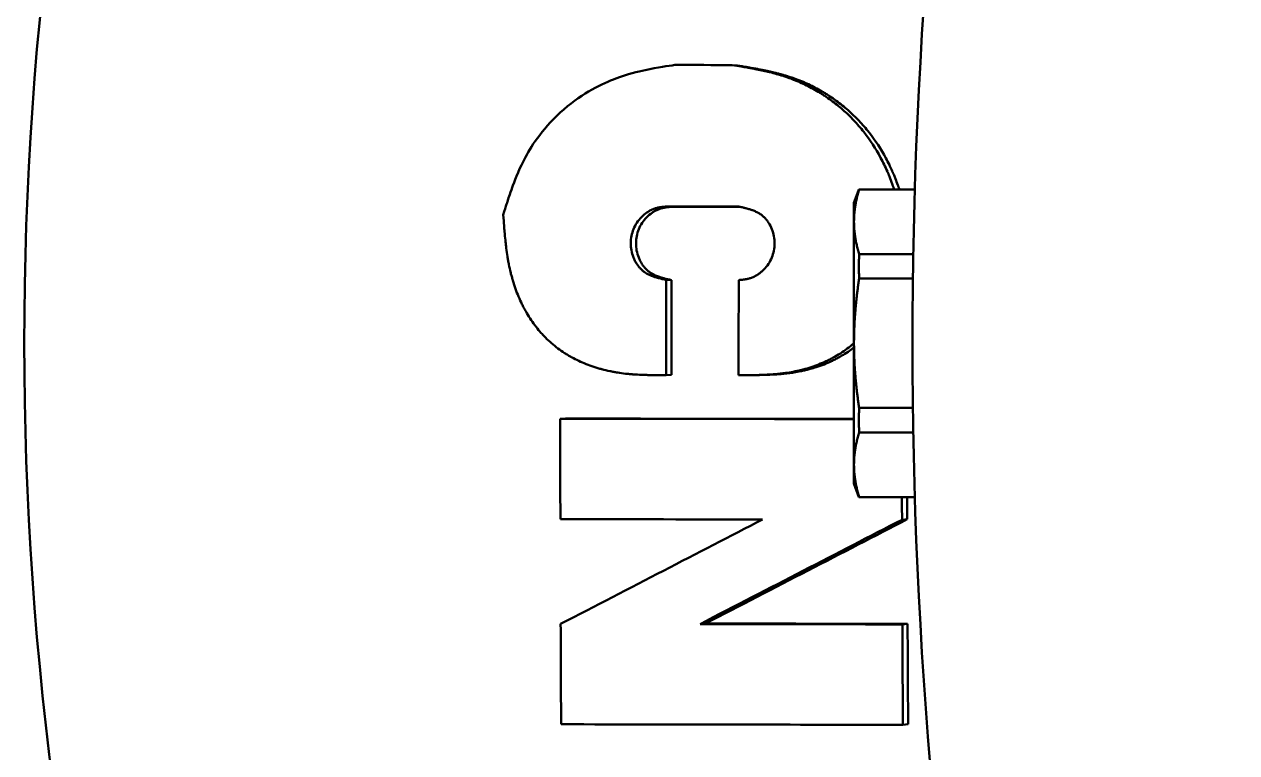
# Model space of a CAD drawing. Header units: millimetres. Extents: x 1510 to 10524, y 7125 to 13164.
# Drawn here: x 4993.7 to 4998.89, y 10937.43 to 10940.55 of the extents above; entities that cross this region are included whole.
import ezdxf

# ---------------------------------------------------------------- set-up
doc = ezdxf.new("R2010")
doc.units = ezdxf.units.MM
doc.header["$LTSCALE"] = 4
doc.layers.add('Visible (ISO)', color=7, linetype='Continuous', lineweight=50)

msp = doc.modelspace()

# ---------------------------------------------------------------- linework, layer by layer
at = {"layer": 'Visible (ISO)'}
for p, q in [((4996.7503, 10940.3692), (4996.7279, 10940.3715)), ((4997.2488, 10939.7814), (4997.2699, 10939.8393)), ((4997.2709, 10939.8393), (4997.2699, 10939.8393)), ((4997.509, 10939.8393), (4997.2709, 10939.8393)), ((4997.2488, 10939.7011), (4997.2488, 10939.7814)), ((4996.4694, 10939.7652), (4996.447, 10939.7663)), ((4997.2488, 10939.1814), (4997.2488, 10939.7011)), ((4997.2709, 10939.5629), (4997.5023, 10939.5629)), ((4996.4684, 10939.4517), (4996.446, 10939.4522)), ((4997.5006, 10939.4579), (4997.2709, 10939.4579)), ((4997.2488, 10938.6618), (4997.2488, 10939.1814)), ((4996.4678, 10939.0457), (4996.4453, 10939.0454)), ((4997.2709, 10938.905), (4997.5006, 10938.905)), ((4996.0146, 10938.8593), (4995.9921, 10938.8587)), ((4997.5023, 10938.8), (4997.2709, 10938.8)), ((4997.2488, 10938.5814), (4997.2488, 10938.6618)), ((4997.2488, 10938.5814), (4997.2699, 10938.5236)), ((4997.2699, 10938.5236), (4997.2709, 10938.5236)), ((4997.2709, 10938.5236), (4997.509, 10938.5236)), ((4997.4767, 10938.4283), (4997.4543, 10938.4267)), ((4996.6127, 10937.9826), (4996.5903, 10937.9802)), ((4997.4782, 10937.9813), (4997.4558, 10937.9788)), ((4997.4804, 10937.5525), (4997.4582, 10937.5492))]:
    msp.add_line(p, q, dxfattribs=at)
for centre, radius, start, end in [((5008.1988, 10939.1814), 14.5, 147.76905, 212.23095), ((5018.8488, 10939.1814), 21.35, 159.22944, 200.77056)]:
    msp.add_arc(centre, radius, start, end, dxfattribs=at)
for centre, major_axis, ratio, start_param, end_param in [((5008.64, 10939.1808), (-0.0739, -52.2457), 0.233408, 4.707525, 4.715311), ((5008.219, 10939.1814), (-0.0738, -52.1477), 0.225343, 4.707526, 4.715311), ((5008.6042, 10939.1809), (0.072, 50.8685), 0.232933, 1.565801, 1.573798), ((5008.6364, 10939.1818), (0.0767, 54.4178), 0.232351, 1.577061, 1.584959), ((5008.6503, 10939.1821), (-0.0678, -47.9417), 0.233541, 4.726454, 4.728476), ((5008.231, 10939.1827), (-0.0677, -47.8439), 0.224784, 4.726482, 4.728475)]:
    msp.add_ellipse(centre, major_axis=major_axis, ratio=ratio, start_param=start_param, end_param=end_param, dxfattribs=at)
for points, knots in [([(4995.7482, 10939.7307), (4995.7605, 10939.7702), (4995.767, 10939.7902), (4995.77, 10939.7995), (4995.781, 10939.8326), (4995.8008, 10939.8868), (4995.8187, 10939.9323), (4995.8723, 10940.0311), (4995.9217, 10940.108), (4996.0902, 10940.2536), (4996.1717, 10940.2922), (4996.2812, 10940.3335), (4996.3236, 10940.3433), (4996.4091, 10940.3612), (4996.4555, 10940.3677), (4996.4823, 10940.3718)], [-0.3578187, -0.3578187, -0.3578187, -0.3578187, -0.3306886, -0.3306886, -0.2923676, -0.2923676, -0.2443996, -0.2443996, -0.1870218, -0.1870218, -0.1313364, -0.1313364, -0.0834036, -0.0834036, -0.000001, -0.000001, -0.000001, -0.000001]), ([(4996.7279, 10940.3715), (4996.756, 10940.3669), (4996.7773, 10940.3633), (4996.7918, 10940.3607), (4996.792, 10940.3607), (4996.7925, 10940.3606), (4996.7929, 10940.3605), (4996.7933, 10940.3605), (4996.7936, 10940.3604), (4996.794, 10940.3603), (4996.7947, 10940.3602), (4996.7954, 10940.3601), (4996.7962, 10940.36), (4996.7976, 10940.3597), (4996.7991, 10940.3594), (4996.8005, 10940.3592), (4996.8034, 10940.3587), (4996.8062, 10940.3581), (4996.809, 10940.3576), (4996.8146, 10940.3566), (4996.82, 10940.3556), (4996.8253, 10940.3545), (4996.8359, 10940.3525), (4996.8458, 10940.3505), (4996.8552, 10940.3485), (4996.8555, 10940.3484), (4996.8559, 10940.3483), (4996.8563, 10940.3482), (4996.8566, 10940.3482), (4996.857, 10940.3481), (4996.8573, 10940.348), (4996.858, 10940.3479), (4996.8587, 10940.3477), (4996.8594, 10940.3475), (4996.8608, 10940.3472), (4996.8622, 10940.3469), (4996.8635, 10940.3466), (4996.8663, 10940.346), (4996.869, 10940.3454), (4996.8717, 10940.3448), (4996.8771, 10940.3435), (4996.8825, 10940.3423), (4996.8877, 10940.341), (4996.8981, 10940.3385), (4996.9081, 10940.3358), (4996.9178, 10940.3331), (4996.9184, 10940.333), (4996.9191, 10940.3327), (4996.9198, 10940.3326), (4996.9205, 10940.3324), (4996.9212, 10940.3322), (4996.9218, 10940.332), (4996.9232, 10940.3316), (4996.9245, 10940.3312), (4996.9258, 10940.3308), (4996.9285, 10940.3301), (4996.9311, 10940.3293), (4996.9337, 10940.3285), (4996.939, 10940.3269), (4996.9442, 10940.3253), (4996.9493, 10940.3236), (4996.9595, 10940.3203), (4996.9694, 10940.3168), (4996.9791, 10940.3132), (4996.9803, 10940.3128), (4996.9817, 10940.3123), (4996.9829, 10940.3118), (4996.9842, 10940.3113), (4996.9855, 10940.3108), (4996.9867, 10940.3103), (4996.9893, 10940.3093), (4996.9918, 10940.3083), (4996.9943, 10940.3073), (4996.9993, 10940.3053), (4997.0044, 10940.3033), (4997.0093, 10940.3011), (4997.0193, 10940.2969), (4997.0291, 10940.2924), (4997.0389, 10940.2877), (4997.0583, 10940.2783), (4997.0774, 10940.2681), (4997.0959, 10940.257), (4997.1006, 10940.2542), (4997.1053, 10940.2513), (4997.1099, 10940.2484), (4997.1145, 10940.2455), (4997.1191, 10940.2425), (4997.1236, 10940.2395), (4997.1327, 10940.2335), (4997.1416, 10940.2273), (4997.1503, 10940.2209), (4997.1679, 10940.2081), (4997.1847, 10940.1945), (4997.201, 10940.1801), (4997.2173, 10940.1658), (4997.233, 10940.1506), (4997.2479, 10940.1347), (4997.2629, 10940.1189), (4997.2771, 10940.1024), (4997.2907, 10940.0851), (4997.3179, 10940.0507), (4997.3419, 10940.0141), (4997.3628, 10939.9752), (4997.3681, 10939.9655), (4997.373, 10939.9558), (4997.3778, 10939.946), (4997.3826, 10939.9361), (4997.3872, 10939.9261), (4997.3915, 10939.916), (4997.3921, 10939.9147), (4997.3926, 10939.9136), (4997.3931, 10939.9124), (4997.3936, 10939.9112), (4997.3941, 10939.91), (4997.3946, 10939.9088), (4997.3956, 10939.9064), (4997.3966, 10939.904), (4997.3977, 10939.9015), (4997.3997, 10939.8966), (4997.4017, 10939.8916), (4997.4037, 10939.8865), (4997.4077, 10939.8762), (4997.4116, 10939.8656), (4997.4155, 10939.8546), (4997.4158, 10939.854), (4997.416, 10939.8535), (4997.4162, 10939.8529), (4997.4164, 10939.8523), (4997.4166, 10939.8517), (4997.4168, 10939.8511), (4997.4172, 10939.8499), (4997.4176, 10939.8487), (4997.418, 10939.8475), (4997.4189, 10939.8451), (4997.4197, 10939.8427), (4997.4206, 10939.8402), (4997.4207, 10939.8399), (4997.4208, 10939.8396), (4997.4209, 10939.8393)], [0, 0, 0, 0, 0.0625, 0.0625, 0.0625, 0.0634766, 0.0634766, 0.0634766, 0.0644531, 0.0644531, 0.0644531, 0.0664062, 0.0664062, 0.0664062, 0.0703125, 0.0703125, 0.0703125, 0.078125, 0.078125, 0.078125, 0.09375, 0.09375, 0.09375, 0.125, 0.125, 0.125, 0.1259766, 0.1259766, 0.1259766, 0.1269531, 0.1269531, 0.1269531, 0.1289062, 0.1289062, 0.1289062, 0.1328125, 0.1328125, 0.1328125, 0.140625, 0.140625, 0.140625, 0.15625, 0.15625, 0.15625, 0.1875, 0.1875, 0.1875, 0.1894531, 0.1894531, 0.1894531, 0.1914062, 0.1914062, 0.1914062, 0.1953125, 0.1953125, 0.1953125, 0.203125, 0.203125, 0.203125, 0.21875, 0.21875, 0.21875, 0.25, 0.25, 0.25, 0.2539062, 0.2539062, 0.2539062, 0.2578125, 0.2578125, 0.2578125, 0.265625, 0.265625, 0.265625, 0.28125, 0.28125, 0.28125, 0.3125, 0.3125, 0.3125, 0.375, 0.375, 0.375, 0.390625, 0.390625, 0.390625, 0.40625, 0.40625, 0.40625, 0.4375, 0.4375, 0.4375, 0.5, 0.5, 0.5, 0.5625, 0.5625, 0.5625, 0.625, 0.625, 0.625, 0.75, 0.75, 0.75, 0.78125, 0.78125, 0.78125, 0.8125, 0.8125, 0.8125, 0.8164062, 0.8164062, 0.8164062, 0.8203125, 0.8203125, 0.8203125, 0.828125, 0.828125, 0.828125, 0.84375, 0.84375, 0.84375, 0.875, 0.875, 0.875, 0.8769531, 0.8769531, 0.8769531, 0.8789062, 0.8789062, 0.8789062, 0.8828125, 0.8828125, 0.8828125, 0.890625, 0.890625, 0.890625, 0.8915916, 0.8915916, 0.8915916, 0.8915916]), ([(4996.7503, 10940.3692), (4996.7779, 10940.3646), (4996.799, 10940.3611), (4996.8135, 10940.3585), (4996.8138, 10940.3585), (4996.8139, 10940.3585), (4996.8147, 10940.3583), (4996.8153, 10940.3582), (4996.8158, 10940.3581), (4996.8164, 10940.358), (4996.8171, 10940.3579), (4996.8178, 10940.3578), (4996.8186, 10940.3576), (4996.8201, 10940.3574), (4996.8215, 10940.3571), (4996.8229, 10940.3569), (4996.8262, 10940.3563), (4996.829, 10940.3558), (4996.8314, 10940.3553), (4996.8374, 10940.3542), (4996.8415, 10940.3534), (4996.8477, 10940.3522), (4996.853, 10940.3512), (4996.8581, 10940.3502), (4996.8631, 10940.3492), (4996.8675, 10940.3483), (4996.8717, 10940.3474), (4996.8758, 10940.3465), (4996.8764, 10940.3464), (4996.8769, 10940.3463), (4996.8776, 10940.3462), (4996.8779, 10940.3461), (4996.8783, 10940.346), (4996.8786, 10940.3459), (4996.879, 10940.3459), (4996.8793, 10940.3458), (4996.8797, 10940.3457), (4996.8804, 10940.3455), (4996.8811, 10940.3454), (4996.8818, 10940.3452), (4996.8832, 10940.3449), (4996.8846, 10940.3446), (4996.8859, 10940.3443), (4996.8888, 10940.3437), (4996.8915, 10940.3431), (4996.8941, 10940.3425), (4996.8996, 10940.3412), (4996.9046, 10940.3401), (4996.9101, 10940.3387), (4996.9153, 10940.3374), (4996.9204, 10940.3361), (4996.9254, 10940.3348), (4996.9304, 10940.3335), (4996.9348, 10940.3323), (4996.9402, 10940.3308), (4996.9408, 10940.3307), (4996.9415, 10940.3305), (4996.9422, 10940.3303), (4996.9429, 10940.3301), (4996.9435, 10940.3299), (4996.9442, 10940.3297), (4996.9456, 10940.3293), (4996.9469, 10940.3289), (4996.9482, 10940.3286), (4996.9509, 10940.3278), (4996.9536, 10940.327), (4996.9561, 10940.3262), (4996.9614, 10940.3246), (4996.9664, 10940.3231), (4996.9716, 10940.3214), (4996.9768, 10940.3197), (4996.9818, 10940.318), (4996.9868, 10940.3163), (4996.9918, 10940.3145), (4996.9964, 10940.3129), (4997.0015, 10940.311), (4997.0027, 10940.3105), (4997.004, 10940.31), (4997.0053, 10940.3095), (4997.0066, 10940.309), (4997.0079, 10940.3086), (4997.0091, 10940.3081), (4997.0117, 10940.3071), (4997.0142, 10940.3061), (4997.0167, 10940.3051), (4997.0218, 10940.3031), (4997.0268, 10940.301), (4997.0317, 10940.2989), (4997.0417, 10940.2946), (4997.0514, 10940.2902), (4997.0613, 10940.2855), (4997.0807, 10940.2761), (4997.0995, 10940.266), (4997.1183, 10940.2548), (4997.123, 10940.252), (4997.1277, 10940.2491), (4997.1323, 10940.2462), (4997.1369, 10940.2433), (4997.1415, 10940.2404), (4997.146, 10940.2374), (4997.1551, 10940.2313), (4997.164, 10940.2252), (4997.1727, 10940.2188), (4997.1902, 10940.206), (4997.207, 10940.1925), (4997.2234, 10940.1781), (4997.2397, 10940.1637), (4997.2554, 10940.1486), (4997.2703, 10940.1328), (4997.2853, 10940.117), (4997.2995, 10940.1005), (4997.3131, 10940.0833), (4997.3403, 10940.0489), (4997.3645, 10940.0121), (4997.3853, 10939.9736), (4997.3904, 10939.964), (4997.3954, 10939.9542), (4997.4002, 10939.9444), (4997.4038, 10939.937), (4997.4073, 10939.9295), (4997.4107, 10939.922), (4997.4118, 10939.9195), (4997.413, 10939.9168), (4997.414, 10939.9145), (4997.4145, 10939.9132), (4997.415, 10939.9121), (4997.4155, 10939.9109), (4997.416, 10939.9097), (4997.4165, 10939.9085), (4997.4171, 10939.9073), (4997.4181, 10939.9049), (4997.4191, 10939.9025), (4997.4201, 10939.9), (4997.4221, 10939.8951), (4997.4242, 10939.89), (4997.4261, 10939.885), (4997.4296, 10939.8761), (4997.4331, 10939.8669), (4997.4365, 10939.8573), (4997.437, 10939.856), (4997.4376, 10939.8544), (4997.438, 10939.8532), (4997.4382, 10939.8526), (4997.4384, 10939.8521), (4997.4386, 10939.8515), (4997.4388, 10939.8509), (4997.439, 10939.8503), (4997.4392, 10939.8497), (4997.4396, 10939.8486), (4997.4401, 10939.8474), (4997.4405, 10939.8461), (4997.4413, 10939.8439), (4997.4421, 10939.8416), (4997.4429, 10939.8393)], [0, 0, 0, 0, 0.0615234, 0.0615234, 0.0615234, 0.0628031, 0.0628031, 0.0628031, 0.0637405, 0.0637405, 0.0637405, 0.0650613, 0.0650613, 0.0650613, 0.0679876, 0.0679876, 0.0679876, 0.0753407, 0.0753407, 0.0753407, 0.0937256, 0.0937256, 0.0937256, 0.109375, 0.109375, 0.109375, 0.1230469, 0.1230469, 0.1230469, 0.125, 0.125, 0.125, 0.1258224, 0.1258224, 0.1258224, 0.1266589, 0.1266589, 0.1266589, 0.1283749, 0.1283749, 0.1283749, 0.1319788, 0.1319788, 0.1319788, 0.1398098, 0.1398098, 0.1398098, 0.1562396, 0.1562396, 0.1562396, 0.171875, 0.171875, 0.171875, 0.1875, 0.1875, 0.1875, 0.1892707, 0.1892707, 0.1892707, 0.1910812, 0.1910812, 0.1910812, 0.1948153, 0.1948153, 0.1948153, 0.2026579, 0.2026579, 0.2026579, 0.2187458, 0.2187458, 0.2187458, 0.234375, 0.234375, 0.234375, 0.25, 0.25, 0.25, 0.2537307, 0.2537307, 0.2537307, 0.2575032, 0.2575032, 0.2575032, 0.2651618, 0.2651618, 0.2651618, 0.2808279, 0.2808279, 0.2808279, 0.3124984, 0.3124984, 0.3124984, 0.375, 0.375, 0.375, 0.3904948, 0.3904948, 0.3904948, 0.4060725, 0.4060725, 0.4060725, 0.4373872, 0.4373872, 0.4373872, 0.5, 0.5, 0.5, 0.5624092, 0.5624092, 0.5624092, 0.625, 0.625, 0.625, 0.75, 0.75, 0.75, 0.7812506, 0.7812506, 0.7812506, 0.8046875, 0.8046875, 0.8046875, 0.8125, 0.8125, 0.8125, 0.8166084, 0.8166084, 0.8166084, 0.8206025, 0.8206025, 0.8206025, 0.8283761, 0.8283761, 0.8283761, 0.8437512, 0.8437512, 0.8437512, 0.8710938, 0.8710938, 0.8710938, 0.875, 0.875, 0.875, 0.8772396, 0.8772396, 0.8772396, 0.8793875, 0.8793875, 0.8793875, 0.8834811, 0.8834811, 0.8834811, 0.8907271, 0.8907271, 0.8907271, 0.8907271]), ([(4996.4453, 10939.0454), (4996.4145, 10939.0452), (4996.3914, 10939.0453), (4996.3759, 10939.0455), (4996.3757, 10939.0455), (4996.3751, 10939.0455), (4996.3747, 10939.0455), (4996.3743, 10939.0455), (4996.3739, 10939.0455), (4996.3735, 10939.0455), (4996.3727, 10939.0455), (4996.3719, 10939.0455), (4996.3712, 10939.0455), (4996.3696, 10939.0456), (4996.368, 10939.0456), (4996.3665, 10939.0456), (4996.3633, 10939.0457), (4996.3603, 10939.0458), (4996.3572, 10939.0458), (4996.3511, 10939.046), (4996.3452, 10939.0462), (4996.3395, 10939.0464), (4996.3279, 10939.0468), (4996.317, 10939.0474), (4996.3068, 10939.0481), (4996.3064, 10939.0481), (4996.306, 10939.0482), (4996.3056, 10939.0482), (4996.3052, 10939.0482), (4996.3049, 10939.0482), (4996.3045, 10939.0483), (4996.3037, 10939.0483), (4996.303, 10939.0484), (4996.3022, 10939.0484), (4996.3007, 10939.0485), (4996.2992, 10939.0486), (4996.2978, 10939.0488), (4996.2948, 10939.049), (4996.2918, 10939.0492), (4996.2889, 10939.0495), (4996.283, 10939.05), (4996.2772, 10939.0506), (4996.2714, 10939.0513), (4996.26, 10939.0525), (4996.2488, 10939.0541), (4996.238, 10939.0558), (4996.2366, 10939.056), (4996.2351, 10939.0563), (4996.2337, 10939.0565), (4996.2322, 10939.0567), (4996.2308, 10939.057), (4996.2293, 10939.0572), (4996.2265, 10939.0577), (4996.2236, 10939.0582), (4996.2208, 10939.0588), (4996.215, 10939.0598), (4996.2094, 10939.061), (4996.2037, 10939.0622), (4996.1924, 10939.0646), (4996.1812, 10939.0673), (4996.1701, 10939.0703), (4996.1687, 10939.0707), (4996.1672, 10939.0711), (4996.1657, 10939.0715), (4996.1643, 10939.0719), (4996.1629, 10939.0723), (4996.1614, 10939.0727), (4996.1585, 10939.0735), (4996.1557, 10939.0743), (4996.1528, 10939.0752), (4996.1471, 10939.0769), (4996.1415, 10939.0787), (4996.1359, 10939.0805), (4996.1247, 10939.0842), (4996.1137, 10939.0882), (4996.1029, 10939.0925), (4996.0813, 10939.101), (4996.0606, 10939.1107), (4996.0407, 10939.1216), (4996.0395, 10939.1223), (4996.0381, 10939.123), (4996.0368, 10939.1237), (4996.0355, 10939.1245), (4996.0343, 10939.1252), (4996.033, 10939.1259), (4996.0304, 10939.1274), (4996.0278, 10939.1289), (4996.0253, 10939.1304), (4996.0202, 10939.1334), (4996.0153, 10939.1364), (4996.0104, 10939.1396), (4996.0006, 10939.1459), (4995.9911, 10939.1524), (4995.9819, 10939.1593), (4995.9727, 10939.1662), (4995.9636, 10939.1735), (4995.9548, 10939.1812), (4995.946, 10939.1889), (4995.9374, 10939.197), (4995.929, 10939.2055), (4995.9269, 10939.2076), (4995.9249, 10939.2096), (4995.9229, 10939.2118), (4995.9209, 10939.2139), (4995.9189, 10939.216), (4995.917, 10939.2181), (4995.913, 10939.2224), (4995.9091, 10939.2267), (4995.9053, 10939.2311), (4995.8977, 10939.24), (4995.8904, 10939.2491), (4995.8833, 10939.2585), (4995.8691, 10939.2774), (4995.8561, 10939.2974), (4995.8442, 10939.3185), (4995.8434, 10939.3199), (4995.8428, 10939.321), (4995.8421, 10939.3223), (4995.8414, 10939.3235), (4995.8407, 10939.3248), (4995.84, 10939.3261), (4995.8387, 10939.3286), (4995.8373, 10939.3311), (4995.836, 10939.3336), (4995.8333, 10939.3387), (4995.8307, 10939.3439), (4995.8282, 10939.3491), (4995.8231, 10939.3596), (4995.8182, 10939.3702), (4995.8137, 10939.3811), (4995.8045, 10939.403), (4995.7964, 10939.4258), (4995.7893, 10939.4495), (4995.7889, 10939.451), (4995.7885, 10939.4523), (4995.7881, 10939.4537), (4995.7877, 10939.4551), (4995.7873, 10939.4565), (4995.7869, 10939.4579), (4995.7861, 10939.4606), (4995.7853, 10939.4634), (4995.7845, 10939.4663), (4995.783, 10939.4719), (4995.7815, 10939.4776), (4995.7801, 10939.4833), (4995.7773, 10939.4948), (4995.7747, 10939.5066), (4995.7723, 10939.5186), (4995.7722, 10939.5193), (4995.772, 10939.5199), (4995.7719, 10939.5206), (4995.7718, 10939.5213), (4995.7716, 10939.522), (4995.7715, 10939.5226), (4995.7712, 10939.524), (4995.771, 10939.5254), (4995.7707, 10939.5267), (4995.7702, 10939.5295), (4995.7697, 10939.5323), (4995.7692, 10939.5351), (4995.7682, 10939.5407), (4995.7672, 10939.5464), (4995.7663, 10939.5522), (4995.7644, 10939.5639), (4995.7627, 10939.5761), (4995.761, 10939.5887), (4995.7609, 10939.5895), (4995.7609, 10939.59), (4995.7608, 10939.5906), (4995.7607, 10939.5913), (4995.7606, 10939.5919), (4995.7606, 10939.5926), (4995.7604, 10939.5939), (4995.7602, 10939.5952), (4995.7601, 10939.5965), (4995.7597, 10939.5992), (4995.7594, 10939.6019), (4995.7591, 10939.6046), (4995.7585, 10939.6102), (4995.7578, 10939.6159), (4995.7572, 10939.6218), (4995.756, 10939.6336), (4995.7548, 10939.6461), (4995.7536, 10939.6595), (4995.7536, 10939.6596), (4995.7536, 10939.6596), (4995.7536, 10939.6596), (4995.7536, 10939.6598), (4995.7536, 10939.6602), (4995.7536, 10939.6605), (4995.7535, 10939.6609), (4995.7535, 10939.6613), (4995.7535, 10939.6616), (4995.7534, 10939.6624), (4995.7533, 10939.6632), (4995.7533, 10939.6641), (4995.7531, 10939.6658), (4995.753, 10939.6677), (4995.7528, 10939.6698), (4995.7524, 10939.6741), (4995.752, 10939.6792), (4995.7516, 10939.6851), (4995.7507, 10939.697), (4995.7495, 10939.7122), (4995.7482, 10939.7307)], [0, 0, 0, 0, 0.0625, 0.0625, 0.0625, 0.063477, 0.063477, 0.063477, 0.064453, 0.064453, 0.064453, 0.066406, 0.066406, 0.066406, 0.070312, 0.070312, 0.070312, 0.078125, 0.078125, 0.078125, 0.09375, 0.09375, 0.09375, 0.125, 0.125, 0.125, 0.125977, 0.125977, 0.125977, 0.126953, 0.126953, 0.126953, 0.128906, 0.128906, 0.128906, 0.132812, 0.132812, 0.132812, 0.140625, 0.140625, 0.140625, 0.15625, 0.15625, 0.15625, 0.1875, 0.1875, 0.1875, 0.191406, 0.191406, 0.191406, 0.195312, 0.195312, 0.195312, 0.203125, 0.203125, 0.203125, 0.21875, 0.21875, 0.21875, 0.25, 0.25, 0.25, 0.253906, 0.253906, 0.253906, 0.257812, 0.257812, 0.257812, 0.265625, 0.265625, 0.265625, 0.28125, 0.28125, 0.28125, 0.3125, 0.3125, 0.3125, 0.375, 0.375, 0.375, 0.378906, 0.378906, 0.378906, 0.382812, 0.382812, 0.382812, 0.390625, 0.390625, 0.390625, 0.40625, 0.40625, 0.40625, 0.4375, 0.4375, 0.4375, 0.46875, 0.46875, 0.46875, 0.5, 0.5, 0.5, 0.507812, 0.507812, 0.507812, 0.515625, 0.515625, 0.515625, 0.53125, 0.53125, 0.53125, 0.5625, 0.5625, 0.5625, 0.625, 0.625, 0.625, 0.628906, 0.628906, 0.628906, 0.632812, 0.632812, 0.632812, 0.640625, 0.640625, 0.640625, 0.65625, 0.65625, 0.65625, 0.6875, 0.6875, 0.6875, 0.75, 0.75, 0.75, 0.753906, 0.753906, 0.753906, 0.757812, 0.757812, 0.757812, 0.765625, 0.765625, 0.765625, 0.78125, 0.78125, 0.78125, 0.8125, 0.8125, 0.8125, 0.814453, 0.814453, 0.814453, 0.816406, 0.816406, 0.816406, 0.820312, 0.820312, 0.820312, 0.828125, 0.828125, 0.828125, 0.84375, 0.84375, 0.84375, 0.875, 0.875, 0.875, 0.876953, 0.876953, 0.876953, 0.878906, 0.878906, 0.878906, 0.882812, 0.882812, 0.882812, 0.890625, 0.890625, 0.890625, 0.90625, 0.90625, 0.90625, 0.9375, 0.9375, 0.9375, 0.937622, 0.937622, 0.937622, 0.939453, 0.939453, 0.939453, 0.941406, 0.941406, 0.941406, 0.945312, 0.945312, 0.945312, 0.953125, 0.953125, 0.953125, 0.96875, 0.96875, 0.96875, 1, 1, 1, 1]), ([(4996.447, 10939.7663), (4996.4437, 10939.766), (4996.4408, 10939.7658), (4996.4372, 10939.7655), (4996.436, 10939.7654), (4996.4345, 10939.7652), (4996.4337, 10939.7651), (4996.4329, 10939.7651), (4996.4325, 10939.765), (4996.4324, 10939.765), (4996.4296, 10939.7647), (4996.427, 10939.7644), (4996.4234, 10939.7639), (4996.4216, 10939.7637), (4996.4199, 10939.7634), (4996.4188, 10939.7632), (4996.4183, 10939.7632), (4996.4127, 10939.7622), (4996.4078, 10939.7611), (4996.3984, 10939.7585), (4996.3939, 10939.7569), (4996.3847, 10939.7532), (4996.3803, 10939.751), (4996.3714, 10939.7462), (4996.367, 10939.7435), (4996.3545, 10939.735), (4996.3467, 10939.7284), (4996.3248, 10939.7062), (4996.3135, 10939.6892), (4996.2979, 10939.6508), (4996.2938, 10939.6309), (4996.2936, 10939.5995), (4996.2945, 10939.5892), (4996.2983, 10939.5688), (4996.3012, 10939.5587), (4996.307, 10939.544), (4996.3092, 10939.5392), (4996.3127, 10939.5323), (4996.3139, 10939.5301), (4996.3164, 10939.5256), (4996.3177, 10939.5235), (4996.3219, 10939.5169), (4996.3249, 10939.5128), (4996.3312, 10939.505), (4996.3345, 10939.5013), (4996.3414, 10939.4946), (4996.345, 10939.4915), (4996.3508, 10939.487), (4996.3528, 10939.4856), (4996.3558, 10939.4836), (4996.3568, 10939.4829), (4996.3584, 10939.4819), (4996.3589, 10939.4816), (4996.36, 10939.4809), (4996.3606, 10939.4806), (4996.3649, 10939.478), (4996.3691, 10939.4759), (4996.3757, 10939.4728), (4996.3779, 10939.4718), (4996.3814, 10939.4703), (4996.3835, 10939.4695), (4996.3856, 10939.4687), (4996.3869, 10939.4682), (4996.3872, 10939.4681), (4996.3916, 10939.4665), (4996.396, 10939.465), (4996.4032, 10939.4628), (4996.4057, 10939.462), (4996.4095, 10939.461), (4996.4119, 10939.4603), (4996.4145, 10939.4596), (4996.4158, 10939.4593), (4996.4161, 10939.4592), (4996.4226, 10939.4575), (4996.4325, 10939.4552), (4996.446, 10939.4522)], [0, 0, 0, 0, 0.015625, 0.015625, 0.023438, 0.023438, 0.027344, 0.030273, 0.030273, 0.03125, 0.03125, 0.046875, 0.046875, 0.054688, 0.058594, 0.058594, 0.0625, 0.0625, 0.09375, 0.09375, 0.125, 0.125, 0.15625, 0.15625, 0.1875, 0.1875, 0.25, 0.25, 0.375, 0.375, 0.5, 0.5, 0.5625, 0.5625, 0.625, 0.625, 0.65625, 0.65625, 0.671875, 0.671875, 0.6875, 0.6875, 0.71875, 0.71875, 0.75, 0.75, 0.78125, 0.78125, 0.796875, 0.796875, 0.804688, 0.804688, 0.808594, 0.808594, 0.8125, 0.8125, 0.84375, 0.84375, 0.859375, 0.859375, 0.867188, 0.873047, 0.873047, 0.875, 0.875, 0.90625, 0.90625, 0.921875, 0.921875, 0.929688, 0.936523, 0.936523, 0.9375, 0.9375, 1, 1, 1, 1]), ([(4996.4694, 10939.7652), (4996.4662, 10939.7649), (4996.4633, 10939.7647), (4996.4609, 10939.7644), (4996.4596, 10939.7643), (4996.4585, 10939.7642), (4996.4575, 10939.7641), (4996.457, 10939.7641), (4996.4565, 10939.764), (4996.456, 10939.764), (4996.4557, 10939.764), (4996.4554, 10939.7639), (4996.455, 10939.7639), (4996.4539, 10939.7638), (4996.4514, 10939.7635), (4996.4496, 10939.7633), (4996.4488, 10939.7632), (4996.4479, 10939.7631), (4996.447, 10939.763), (4996.4458, 10939.7628), (4996.4446, 10939.7627), (4996.4435, 10939.7625), (4996.4429, 10939.7624), (4996.4424, 10939.7623), (4996.4418, 10939.7622), (4996.4412, 10939.7621), (4996.4408, 10939.7621), (4996.4402, 10939.762), (4996.4352, 10939.7611), (4996.4303, 10939.76), (4996.4256, 10939.7587), (4996.4208, 10939.7574), (4996.4163, 10939.7558), (4996.4118, 10939.7539), (4996.4072, 10939.7521), (4996.4027, 10939.7499), (4996.3983, 10939.7476), (4996.3939, 10939.7452), (4996.3895, 10939.7425), (4996.3853, 10939.7396), (4996.3769, 10939.7339), (4996.3691, 10939.7274), (4996.3618, 10939.72), (4996.3472, 10939.7052), (4996.336, 10939.6882), (4996.3282, 10939.6691), (4996.3203, 10939.6499), (4996.3163, 10939.63), (4996.3162, 10939.6092), (4996.3161, 10939.5987), (4996.317, 10939.5884), (4996.3189, 10939.5783), (4996.3208, 10939.5681), (4996.3237, 10939.558), (4996.3276, 10939.5482), (4996.3295, 10939.5433), (4996.3316, 10939.5386), (4996.334, 10939.534), (4996.3351, 10939.5317), (4996.3364, 10939.5294), (4996.3376, 10939.5272), (4996.3389, 10939.525), (4996.3402, 10939.5229), (4996.3416, 10939.5207), (4996.3444, 10939.5163), (4996.3474, 10939.5122), (4996.3505, 10939.5083), (4996.3537, 10939.5044), (4996.357, 10939.5007), (4996.3604, 10939.4974), (4996.3639, 10939.494), (4996.3675, 10939.4909), (4996.3713, 10939.4879), (4996.3733, 10939.4865), (4996.3752, 10939.485), (4996.3773, 10939.4837), (4996.3783, 10939.483), (4996.3793, 10939.4823), (4996.3804, 10939.4817), (4996.3809, 10939.4813), (4996.3814, 10939.481), (4996.3819, 10939.4807), (4996.3825, 10939.4804), (4996.3831, 10939.48), (4996.3835, 10939.4797), (4996.3874, 10939.4775), (4996.3916, 10939.4753), (4996.396, 10939.4732), (4996.3982, 10939.4722), (4996.4004, 10939.4712), (4996.4028, 10939.4703), (4996.4039, 10939.4698), (4996.4051, 10939.4693), (4996.4063, 10939.4688), (4996.4069, 10939.4686), (4996.4075, 10939.4684), (4996.4081, 10939.4681), (4996.4084, 10939.468), (4996.4087, 10939.4679), (4996.4091, 10939.4678), (4996.4094, 10939.4677), (4996.4097, 10939.4675), (4996.41, 10939.4674), (4996.4141, 10939.4659), (4996.4185, 10939.4644), (4996.4233, 10939.463), (4996.4257, 10939.4622), (4996.4282, 10939.4615), (4996.4307, 10939.4608), (4996.432, 10939.4604), (4996.4333, 10939.4601), (4996.4346, 10939.4597), (4996.4353, 10939.4595), (4996.4359, 10939.4594), (4996.4366, 10939.4592), (4996.437, 10939.4591), (4996.4373, 10939.459), (4996.4376, 10939.4589), (4996.438, 10939.4588), (4996.4384, 10939.4587), (4996.4386, 10939.4587), (4996.4451, 10939.457), (4996.455, 10939.4547), (4996.4684, 10939.4517)], [0, 0, 0, 0, 0.015612, 0.015612, 0.015612, 0.023425, 0.023425, 0.023425, 0.027336, 0.027336, 0.027336, 0.030272, 0.030272, 0.030272, 0.041381, 0.041381, 0.041381, 0.046861, 0.046861, 0.046861, 0.054676, 0.054676, 0.054676, 0.058589, 0.058589, 0.058589, 0.0625, 0.0625, 0.0625, 0.093748, 0.093748, 0.093748, 0.125, 0.125, 0.125, 0.15625, 0.15625, 0.15625, 0.1875, 0.1875, 0.1875, 0.25, 0.25, 0.25, 0.375, 0.375, 0.375, 0.5, 0.5, 0.5, 0.5625, 0.5625, 0.5625, 0.625, 0.625, 0.625, 0.65625, 0.65625, 0.65625, 0.671875, 0.671875, 0.671875, 0.6875, 0.6875, 0.6875, 0.718749, 0.718749, 0.718749, 0.75, 0.75, 0.75, 0.781252, 0.781252, 0.781252, 0.796876, 0.796876, 0.796876, 0.804688, 0.804688, 0.804688, 0.808594, 0.808594, 0.808594, 0.8125, 0.8125, 0.8125, 0.843756, 0.843756, 0.843756, 0.859379, 0.859379, 0.859379, 0.86719, 0.86719, 0.86719, 0.871095, 0.871095, 0.871095, 0.873047, 0.873047, 0.873047, 0.875, 0.875, 0.875, 0.906266, 0.906266, 0.906266, 0.921886, 0.921886, 0.921886, 0.929694, 0.929694, 0.929694, 0.933597, 0.933597, 0.933597, 0.935549, 0.935549, 0.935549, 0.9375, 0.9375, 0.9375, 1, 1, 1, 1]), ([(4996.7568, 10939.7659), (4996.7052, 10939.7659), (4996.6535, 10939.766), (4996.5503, 10939.7661), (4996.4986, 10939.7662), (4996.447, 10939.7663)], [-0.3180131, -0.3180131, -0.3180131, -0.3180131, -0.159011, -0.159011, 0, 0, 0, 0]), ([(4996.7618, 10939.7648), (4996.716, 10939.7648), (4996.6702, 10939.7649), (4996.5727, 10939.765), (4996.5211, 10939.7651), (4996.4694, 10939.7652)], [-0.3000477, -0.3000477, -0.3000477, -0.3000477, -0.1589923, -0.1589923, 0, 0, 0, 0]), ([(4996.7558, 10939.4518), (4996.7623, 10939.4523), (4996.7672, 10939.4527), (4996.7706, 10939.4531), (4996.7708, 10939.4531), (4996.7715, 10939.4532), (4996.7727, 10939.4533), (4996.7738, 10939.4534), (4996.7757, 10939.4536), (4996.777, 10939.4538), (4996.7806, 10939.4543), (4996.7829, 10939.4546), (4996.7856, 10939.4551), (4996.7863, 10939.4552), (4996.7876, 10939.4554), (4996.7882, 10939.4555), (4996.79, 10939.4559), (4996.7913, 10939.4562), (4996.7949, 10939.457), (4996.7973, 10939.4576), (4996.8044, 10939.4596), (4996.809, 10939.4612), (4996.8179, 10939.4648), (4996.8225, 10939.467), (4996.8313, 10939.4718), (4996.8357, 10939.4745), (4996.8442, 10939.4803), (4996.8481, 10939.4833), (4996.856, 10939.4898), (4996.8597, 10939.4933), (4996.8706, 10939.5044), (4996.8771, 10939.5124), (4996.8883, 10939.5294), (4996.8931, 10939.5385), (4996.9048, 10939.5672), (4996.9088, 10939.5872), (4996.9091, 10939.6289), (4996.9054, 10939.6493), (4996.8937, 10939.6791), (4996.8891, 10939.6882), (4996.8809, 10939.701), (4996.8778, 10939.7052), (4996.8716, 10939.713), (4996.8683, 10939.7167), (4996.8613, 10939.7235), (4996.8578, 10939.7266), (4996.8501, 10939.7325), (4996.846, 10939.7352), (4996.8412, 10939.7381), (4996.8407, 10939.7383), (4996.8398, 10939.7389), (4996.8393, 10939.7392), (4996.8378, 10939.74), (4996.8367, 10939.7405), (4996.8336, 10939.7422), (4996.8315, 10939.7432), (4996.8249, 10939.7463), (4996.8202, 10939.7483), (4996.815, 10939.7502), (4996.8148, 10939.7503), (4996.8143, 10939.7505), (4996.8135, 10939.7507), (4996.8127, 10939.751), (4996.8111, 10939.7516), (4996.81, 10939.752), (4996.8067, 10939.7531), (4996.8044, 10939.7538), (4996.7972, 10939.756), (4996.7921, 10939.7575), (4996.7865, 10939.7589), (4996.7864, 10939.7589), (4996.7862, 10939.759), (4996.7859, 10939.7591), (4996.7851, 10939.7592), (4996.7845, 10939.7594), (4996.7831, 10939.7598), (4996.7821, 10939.76), (4996.779, 10939.7608), (4996.7767, 10939.7613), (4996.7693, 10939.7631), (4996.7635, 10939.7644), (4996.7568, 10939.7659)], [0, 0, 0, 0, 0.03125, 0.03125, 0.032227, 0.032227, 0.035156, 0.039062, 0.039062, 0.046875, 0.046875, 0.0625, 0.0625, 0.066406, 0.066406, 0.070312, 0.070312, 0.078125, 0.078125, 0.09375, 0.09375, 0.125, 0.125, 0.15625, 0.15625, 0.1875, 0.1875, 0.21875, 0.21875, 0.25, 0.25, 0.3125, 0.3125, 0.375, 0.375, 0.5, 0.5, 0.625, 0.625, 0.6875, 0.6875, 0.71875, 0.71875, 0.75, 0.75, 0.78125, 0.78125, 0.8125, 0.8125, 0.816406, 0.816406, 0.820312, 0.820312, 0.828125, 0.828125, 0.84375, 0.84375, 0.875, 0.875, 0.876953, 0.876953, 0.878906, 0.882812, 0.882812, 0.890625, 0.890625, 0.90625, 0.90625, 0.9375, 0.9375, 0.938477, 0.938477, 0.939453, 0.941406, 0.945312, 0.945312, 0.953125, 0.953125, 0.96875, 0.96875, 1, 1, 1, 1]), ([(4997.2488, 10939.1822), (4997.2481, 10939.1816), (4997.2474, 10939.181), (4997.2467, 10939.1804), (4997.2379, 10939.1727), (4997.2288, 10939.1654), (4997.2195, 10939.1584), (4997.2008, 10939.1443), (4997.181, 10939.1316), (4997.1602, 10939.1201), (4997.1589, 10939.1194), (4997.1577, 10939.1187), (4997.1565, 10939.1181), (4997.1553, 10939.1174), (4997.154, 10939.1167), (4997.1528, 10939.1161), (4997.1503, 10939.1147), (4997.1478, 10939.1134), (4997.1452, 10939.1121), (4997.1402, 10939.1096), (4997.1351, 10939.1071), (4997.1299, 10939.1046), (4997.1195, 10939.0998), (4997.109, 10939.0952), (4997.0982, 10939.091), (4997.0766, 10939.0824), (4997.0541, 10939.0751), (4997.0306, 10939.069), (4997.0292, 10939.0686), (4997.0279, 10939.0683), (4997.0265, 10939.068), (4997.0252, 10939.0676), (4997.0238, 10939.0673), (4997.0224, 10939.0669), (4997.0196, 10939.0662), (4997.0169, 10939.0656), (4997.0141, 10939.0649), (4997.0085, 10939.0637), (4997.0029, 10939.0624), (4996.9972, 10939.0613), (4996.9859, 10939.059), (4996.9744, 10939.057), (4996.9626, 10939.0552), (4996.9619, 10939.0551), (4996.9613, 10939.0551), (4996.9606, 10939.055), (4996.96, 10939.0549), (4996.9593, 10939.0548), (4996.9586, 10939.0547), (4996.9573, 10939.0545), (4996.956, 10939.0543), (4996.9546, 10939.0541), (4996.9519, 10939.0537), (4996.9492, 10939.0534), (4996.9464, 10939.053), (4996.9409, 10939.0523), (4996.9353, 10939.0517), (4996.9295, 10939.0511), (4996.9181, 10939.0499), (4996.9062, 10939.0489), (4996.8939, 10939.0481), (4996.8931, 10939.048), (4996.8926, 10939.048), (4996.892, 10939.048), (4996.8913, 10939.0479), (4996.8907, 10939.0479), (4996.89, 10939.0478), (4996.8887, 10939.0478), (4996.8874, 10939.0477), (4996.8861, 10939.0476), (4996.8835, 10939.0475), (4996.8808, 10939.0473), (4996.8781, 10939.0472), (4996.8727, 10939.0469), (4996.8671, 10939.0466), (4996.8613, 10939.0464), (4996.8498, 10939.046), (4996.8375, 10939.0456), (4996.8246, 10939.0454), (4996.8238, 10939.0454), (4996.8237, 10939.0454), (4996.8232, 10939.0454), (4996.8227, 10939.0454), (4996.8222, 10939.0454), (4996.8217, 10939.0454), (4996.8207, 10939.0453), (4996.8196, 10939.0453), (4996.8185, 10939.0453), (4996.8164, 10939.0453), (4996.8141, 10939.0453), (4996.8117, 10939.0452), (4996.8069, 10939.0452), (4996.8016, 10939.0451), (4996.7958, 10939.0451), (4996.7843, 10939.045), (4996.7707, 10939.045), (4996.7551, 10939.045)], [0.5287302, 0.5287302, 0.5287302, 0.5287302, 0.53125, 0.53125, 0.53125, 0.5625, 0.5625, 0.5625, 0.625, 0.625, 0.625, 0.6289062, 0.6289062, 0.6289062, 0.6328125, 0.6328125, 0.6328125, 0.640625, 0.640625, 0.640625, 0.65625, 0.65625, 0.65625, 0.6875, 0.6875, 0.6875, 0.75, 0.75, 0.75, 0.7539062, 0.7539062, 0.7539062, 0.7578125, 0.7578125, 0.7578125, 0.765625, 0.765625, 0.765625, 0.78125, 0.78125, 0.78125, 0.8125, 0.8125, 0.8125, 0.8144531, 0.8144531, 0.8144531, 0.8164062, 0.8164062, 0.8164062, 0.8203125, 0.8203125, 0.8203125, 0.828125, 0.828125, 0.828125, 0.84375, 0.84375, 0.84375, 0.875, 0.875, 0.875, 0.8769531, 0.8769531, 0.8769531, 0.8789062, 0.8789062, 0.8789062, 0.8828125, 0.8828125, 0.8828125, 0.890625, 0.890625, 0.890625, 0.90625, 0.90625, 0.90625, 0.9375, 0.9375, 0.9375, 0.9394531, 0.9394531, 0.9394531, 0.9414062, 0.9414062, 0.9414062, 0.9453125, 0.9453125, 0.9453125, 0.953125, 0.953125, 0.953125, 0.96875, 0.96875, 0.96875, 1, 1, 1, 1]), ([(4997.2488, 10939.1637), (4997.2466, 10939.1619), (4997.2443, 10939.1601), (4997.242, 10939.1584), (4997.2256, 10939.1462), (4997.2084, 10939.1349), (4997.1905, 10939.1246), (4997.1879, 10939.1231), (4997.1852, 10939.1216), (4997.1827, 10939.1202), (4997.1814, 10939.1195), (4997.1802, 10939.1189), (4997.179, 10939.1182), (4997.1778, 10939.1175), (4997.1765, 10939.1169), (4997.1753, 10939.1162), (4997.1728, 10939.1149), (4997.1703, 10939.1136), (4997.1677, 10939.1123), (4997.1627, 10939.1097), (4997.1576, 10939.1072), (4997.1524, 10939.1048), (4997.142, 10939.0999), (4997.1313, 10939.0953), (4997.1207, 10939.0911), (4997.1099, 10939.0869), (4997.0989, 10939.0829), (4997.0876, 10939.0793), (4997.0792, 10939.0765), (4997.0706, 10939.074), (4997.0619, 10939.0716), (4997.059, 10939.0708), (4997.0559, 10939.0699), (4997.0531, 10939.0692), (4997.0517, 10939.0689), (4997.0504, 10939.0685), (4997.049, 10939.0682), (4997.0477, 10939.0678), (4997.0463, 10939.0675), (4997.0449, 10939.0672), (4997.0422, 10939.0665), (4997.0394, 10939.0658), (4997.0366, 10939.0652), (4997.031, 10939.0639), (4997.0253, 10939.0627), (4997.0197, 10939.0615), (4997.0103, 10939.0596), (4997.0007, 10939.0579), (4996.9909, 10939.0564), (4996.989, 10939.0561), (4996.9869, 10939.0558), (4996.9851, 10939.0555), (4996.9844, 10939.0554), (4996.9838, 10939.0553), (4996.9831, 10939.0552), (4996.9825, 10939.0551), (4996.9818, 10939.055), (4996.9811, 10939.0549), (4996.9798, 10939.0547), (4996.9785, 10939.0545), (4996.9771, 10939.0544), (4996.9745, 10939.054), (4996.9717, 10939.0536), (4996.9689, 10939.0533), (4996.9634, 10939.0526), (4996.9576, 10939.0519), (4996.952, 10939.0514), (4996.9452, 10939.0507), (4996.9383, 10939.05), (4996.9312, 10939.0494), (4996.9266, 10939.0491), (4996.9219, 10939.0487), (4996.9172, 10939.0484), (4996.9169, 10939.0484), (4996.9166, 10939.0484), (4996.9164, 10939.0484), (4996.9156, 10939.0483), (4996.9151, 10939.0483), (4996.9144, 10939.0482), (4996.9138, 10939.0482), (4996.9132, 10939.0482), (4996.9125, 10939.0481), (4996.9113, 10939.048), (4996.91, 10939.048), (4996.9086, 10939.0479), (4996.9061, 10939.0477), (4996.9034, 10939.0476), (4996.9006, 10939.0474), (4996.8952, 10939.0472), (4996.8893, 10939.0469), (4996.8838, 10939.0467), (4996.8726, 10939.0463), (4996.8608, 10939.0459), (4996.8483, 10939.0457), (4996.8479, 10939.0457), (4996.8474, 10939.0457), (4996.8471, 10939.0457), (4996.8464, 10939.0457), (4996.8462, 10939.0457), (4996.8457, 10939.0457), (4996.8452, 10939.0456), (4996.8447, 10939.0456), (4996.8442, 10939.0456), (4996.8432, 10939.0456), (4996.8422, 10939.0456), (4996.841, 10939.0456), (4996.8391, 10939.0456), (4996.8368, 10939.0455), (4996.8342, 10939.0455), (4996.8315, 10939.0455), (4996.8284, 10939.0454), (4996.825, 10939.0454)], [0.5547833, 0.5547833, 0.5547833, 0.5547833, 0.5625001, 0.5625001, 0.5625001, 0.6171875, 0.6171875, 0.6171875, 0.625, 0.625, 0.625, 0.6290864, 0.6290864, 0.6290864, 0.6331228, 0.6331228, 0.6331228, 0.6410728, 0.6410728, 0.6410728, 0.6566399, 0.6566399, 0.6566399, 0.6875013, 0.6875013, 0.6875013, 0.71875, 0.71875, 0.71875, 0.7421875, 0.7421875, 0.7421875, 0.75, 0.75, 0.75, 0.7541155, 0.7541155, 0.7541155, 0.7581128, 0.7581128, 0.7581128, 0.7658859, 0.7658859, 0.7658859, 0.7812544, 0.7812544, 0.7812544, 0.8073529, 0.8073529, 0.8073529, 0.8125, 0.8125, 0.8125, 0.8146338, 0.8146338, 0.8146338, 0.8167144, 0.8167144, 0.8167144, 0.820751, 0.820751, 0.820751, 0.8285055, 0.8285055, 0.8285055, 0.8437681, 0.8437681, 0.8437681, 0.8623135, 0.8623135, 0.8623135, 0.8742767, 0.8742767, 0.8742767, 0.875, 0.875, 0.875, 0.8773024, 0.8773024, 0.8773024, 0.8794886, 0.8794886, 0.8794886, 0.8836137, 0.8836137, 0.8836137, 0.891292, 0.891292, 0.891292, 0.9062637, 0.9062637, 0.9062637, 0.9365234, 0.9365234, 0.9365234, 0.9375, 0.9375, 0.9375, 0.9406049, 0.9406049, 0.9406049, 0.9433913, 0.9433913, 0.9433913, 0.9483567, 0.9483567, 0.9483567, 0.9569129, 0.9569129, 0.9569129, 0.9660111, 0.9660111, 0.9660111, 0.9660111]), ([(4995.9958, 10937.5516), (4995.9954, 10937.6232), (4995.9951, 10937.6948), (4995.9944, 10937.838), (4995.9941, 10937.9096), (4995.9938, 10937.9812)], [-0.4297868, -0.4297868, -0.4297868, -0.4297868, -0.2148934, -0.2148934, 0, 0, 0, 0]), ([(4997.4558, 10937.9788), (4997.4561, 10937.9072), (4997.4565, 10937.8356), (4997.4573, 10937.6924), (4997.4577, 10937.6208), (4997.4582, 10937.5492)], [-0.4298864, -0.4298864, -0.4298864, -0.4298864, -0.2149431, -0.2149431, 0, 0, 0, 0]), ([(4997.4782, 10937.9813), (4997.4785, 10937.9099), (4997.4788, 10937.8384), (4997.4796, 10937.6954), (4997.48, 10937.624), (4997.4804, 10937.5525)], [-0.428866, -0.428866, -0.428866, -0.428866, -0.2144095, -0.2144095, 0, 0, 0, 0])]:
    msp.add_open_spline(points, degree=3, knots=knots, dxfattribs=at)
for points in [[(4996.4823, 10940.3718), (4996.5651, 10940.3717), (4996.6469, 10940.3716), (4996.7279, 10940.3715)], [(4995.9921, 10938.8587), (4996.4342, 10938.8581), (4996.8531, 10938.8574), (4997.2488, 10938.8569)], [(4996.0146, 10938.8593), (4996.4483, 10938.8587), (4996.8597, 10938.8581), (4997.2488, 10938.8576)], [(4996.8579, 10938.4276), (4996.58, 10938.428), (4996.2916, 10938.4285), (4995.9925, 10938.4289)], [(4995.9938, 10937.9812), (4996.2922, 10938.1354), (4996.5802, 10938.2842), (4996.8579, 10938.4276)], [(4997.4543, 10938.4267), (4997.1772, 10938.2835), (4996.8892, 10938.1347), (4996.5903, 10937.9802)], [(4997.4767, 10938.4283), (4997.1996, 10938.2854), (4996.9116, 10938.1368), (4996.6127, 10937.9826)], [(4996.5903, 10937.9802), (4996.8898, 10937.9798), (4997.1783, 10937.9793), (4997.4558, 10937.9788)], [(4996.6127, 10937.9826), (4996.9122, 10937.9821), (4997.2007, 10937.9817), (4997.4782, 10937.9813)], [(4997.4582, 10937.5492), (4997.0006, 10937.5499), (4996.5132, 10937.5507), (4995.9958, 10937.5516)]]:
    msp.add_open_spline(points, degree=3, dxfattribs=at)
for points, weights in [([(4997.2709, 10939.8393), (4997.2488, 10939.7668), (4997.2488, 10939.7011)], [2.69551093938, 2.83165161297, 2.83165161297]), ([(4997.2488, 10939.7011), (4997.2488, 10939.6353), (4997.2709, 10939.5629)], [2.83165161297, 2.83165161297, 2.69551093938]), ([(4997.2709, 10939.4579), (4997.2689, 10939.5104), (4997.2709, 10939.5629)], [2.62115345758, 2.63226018384, 2.62115345758]), ([(4997.2709, 10939.4579), (4997.2488, 10939.313), (4997.2488, 10939.1814)], [2.69551093938, 2.83165161297, 2.83165161297]), ([(4997.2488, 10939.1814), (4997.2488, 10939.0499), (4997.2709, 10938.905)], [2.83165161297, 2.83165161297, 2.69551093938]), ([(4997.2709, 10938.8), (4997.2689, 10938.8525), (4997.2709, 10938.905)], [2.62115345758, 2.63226018384, 2.62115345758]), ([(4997.2709, 10938.8), (4997.2488, 10938.7276), (4997.2488, 10938.6618)], [2.69551093938, 2.83165161297, 2.83165161297]), ([(4997.2488, 10938.6618), (4997.2488, 10938.596), (4997.2709, 10938.5236)], [2.83165161297, 2.83165161297, 2.69551093938])]:
    msp.add_rational_spline(points, weights, degree=2, dxfattribs=at)

doc.saveas('drawing.dxf')
